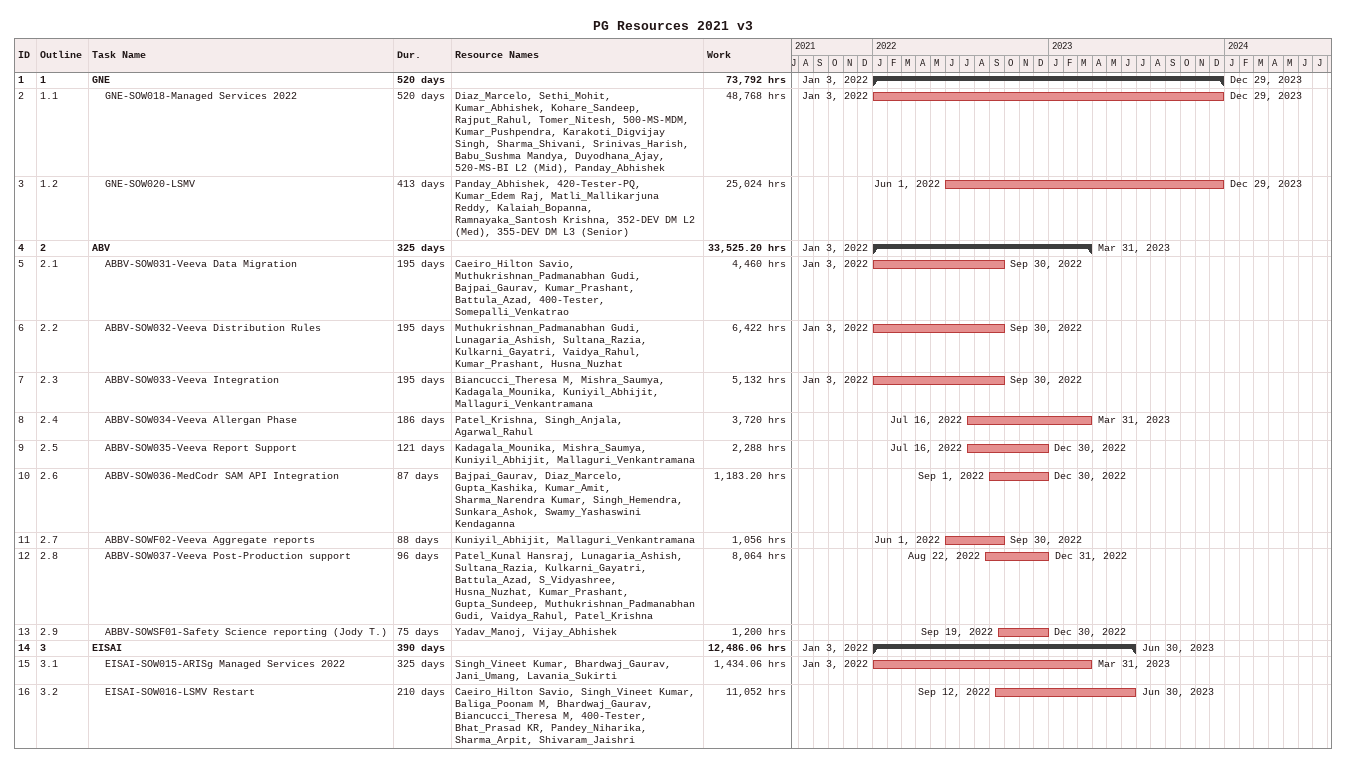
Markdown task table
PG Resources 2021 v3

| ID | WBS | Task | Duration | Start | Finish | Resources | Work (h) |
|---|---|---|---|---|---|---|---|
| 1 | 1 | **GNE** | 520d | 2022-01-03 | 2023-12-29 |  | 73792 |
| 2 | 1.1 | GNE-SOW018-Managed Services 2022 | 520d | 2022-01-03 | 2023-12-29 | Diaz_Marcelo, Sethi_Mohit, Kumar_Abhishek, Kohare_Sandeep, Rajput_Rahul, Tomer_Nitesh, 500-MS-MDM, Kumar_Pushpendra, Karakoti_Digvijay Singh, Sharma_Shivani, Srinivas_Harish, Babu_Sushma Mandya, Duyodhana_Ajay, 520-MS-BI L2 (Mid), Panday_Abhishek | 48768 |
| 3 | 1.2 | GNE-SOW020-LSMV | 413d | 2022-06-01 | 2023-12-29 | Panday_Abhishek, 420-Tester-PQ, Kumar_Edem Raj, Matli_Mallikarjuna Reddy, Kalaiah_Bopanna, Ramnayaka_Santosh Krishna, 352-DEV DM L2 (Med), 355-DEV DM L3 (Senior) | 25024 |
| 4 | 2 | **ABV** | 325d | 2022-01-03 | 2023-03-31 |  | 33525.20 |
| 5 | 2.1 | ABBV-SOW031-Veeva Data Migration | 195d | 2022-01-03 | 2022-09-30 | Caeiro_Hilton Savio, Muthukrishnan_Padmanabhan Gudi, Bajpai_Gaurav, Kumar_Prashant, Battula_Azad, 400-Tester, Somepalli_Venkatrao | 4460 |
| 6 | 2.2 | ABBV-SOW032-Veeva Distribution Rules | 195d | 2022-01-03 | 2022-09-30 | Muthukrishnan_Padmanabhan Gudi, Lunagaria_Ashish, Sultana_Razia, Kulkarni_Gayatri, Vaidya_Rahul, Kumar_Prashant, Husna_Nuzhat | 6422 |
| 7 | 2.3 | ABBV-SOW033-Veeva Integration | 195d | 2022-01-03 | 2022-09-30 | Biancucci_Theresa M, Mishra_Saumya, Kadagala_Mounika, Kuniyil_Abhijit, Mallaguri_Venkantramana | 5132 |
| 8 | 2.4 | ABBV-SOW034-Veeva Allergan Phase | 186d | 2022-07-16 | 2023-03-31 | Patel_Krishna, Singh_Anjala, Agarwal_Rahul | 3720 |
| 9 | 2.5 | ABBV-SOW035-Veeva Report Support | 121d | 2022-07-16 | 2022-12-30 | Kadagala_Mounika, Mishra_Saumya, Kuniyil_Abhijit, Mallaguri_Venkantramana | 2288 |
| 10 | 2.6 | ABBV-SOW036-MedCodr SAM API Integration | 87d | 2022-09-01 | 2022-12-30 | Bajpai_Gaurav, Diaz_Marcelo, Gupta_Kashika, Kumar_Amit, Sharma_Narendra Kumar, Singh_Hemendra, Sunkara_Ashok, Swamy_Yashaswini Kendaganna | 1183.20 |
| 11 | 2.7 | ABBV-SOWF02-Veeva Aggregate reports | 88d | 2022-06-01 | 2022-09-30 | Kuniyil_Abhijit, Mallaguri_Venkantramana | 1056 |
| 12 | 2.8 | ABBV-SOW037-Veeva Post-Production support | 96d | 2022-08-22 | 2022-12-31 | Patel_Kunal Hansraj, Lunagaria_Ashish, Sultana_Razia, Kulkarni_Gayatri, Battula_Azad, S_Vidyashree, Husna_Nuzhat, Kumar_Prashant, Gupta_Sundeep, Muthukrishnan_Padmanabhan Gudi, Vaidya_Rahul, Patel_Krishna | 8064 |
| 13 | 2.9 | ABBV-SOWSF01-Safety Science reporting (Jody T.) | 75d | 2022-09-19 | 2022-12-30 | Yadav_Manoj, Vijay_Abhishek | 1200 |
| 14 | 3 | **EISAI** | 390d | 2022-01-03 | 2023-06-30 |  | 12486.06 |
| 15 | 3.1 | EISAI-SOW015-ARISg Managed Services 2022 | 325d | 2022-01-03 | 2023-03-31 | Singh_Vineet Kumar, Bhardwaj_Gaurav, Jani_Umang, Lavania_Sukirti | 1434.06 |
| 16 | 3.2 | EISAI-SOW016-LSMV Restart | 210d | 2022-09-12 | 2023-06-30 | Caeiro_Hilton Savio, Singh_Vineet Kumar, Baliga_Poonam M, Bhardwaj_Gaurav, Biancucci_Theresa M, 400-Tester, Bhat_Prasad KR, Pandey_Niharika, Sharma_Arpit, Shivaram_Jaishri | 11052 |
